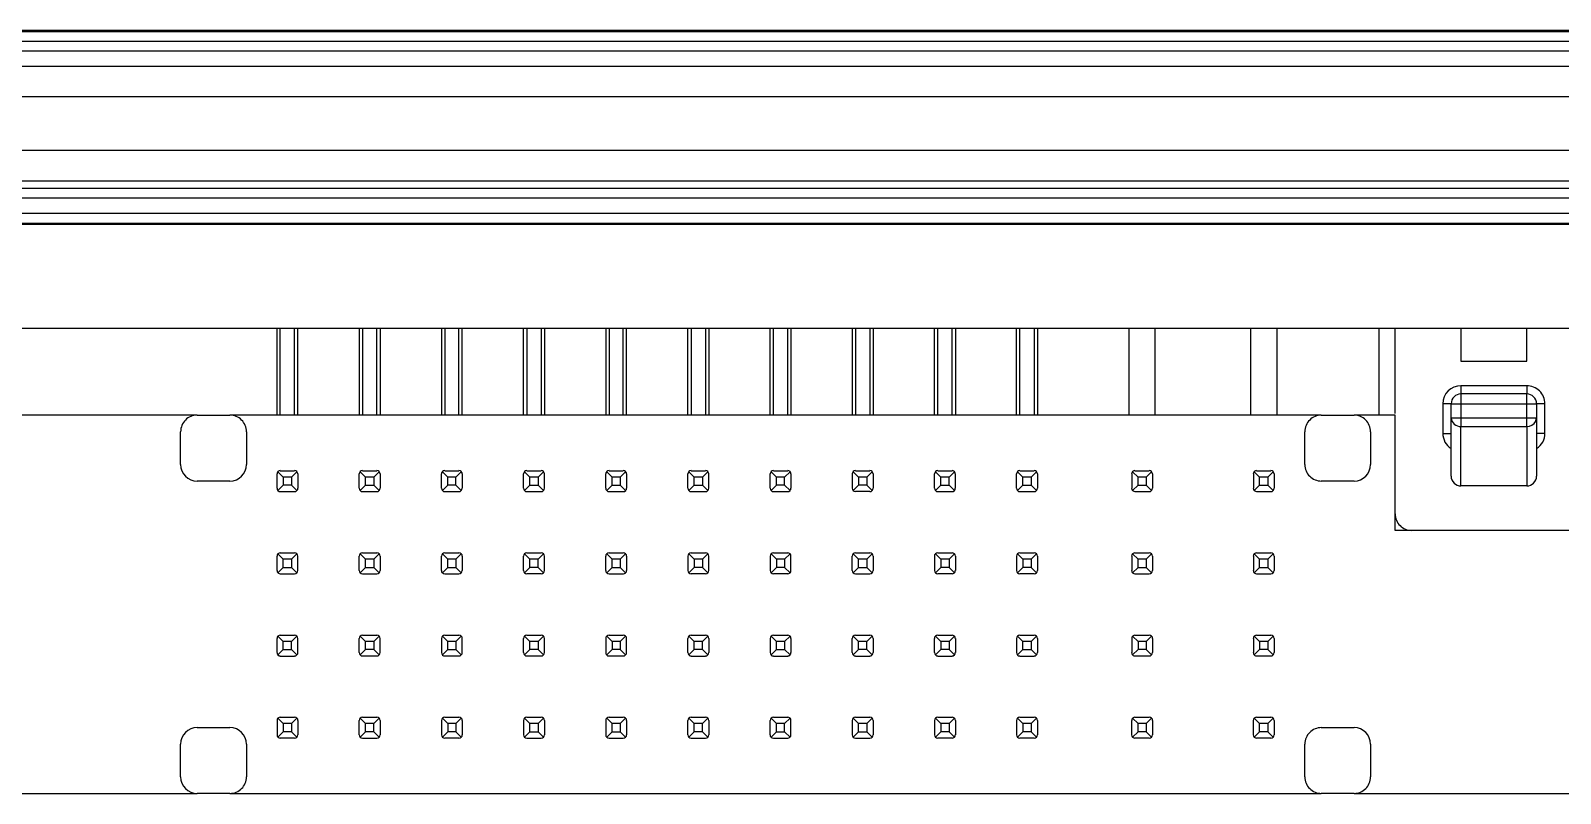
# Model space of a CAD drawing. Extents: x 2.24 to 7.89, y 4.31 to 7.98.
# Drawn here: x 4.005 to 5.837, y 6.047 to 6.96 of the extents above; entities that cross this region are included whole.
import ezdxf

# ---------------------------------------------------------------- set-up
doc = ezdxf.new("R2010")
doc.units = 0
doc.layers.get('0').update_dxf_attribs({"linetype": 'CONTINUOUS'})

msp = doc.modelspace()

# ---------------------------------------------------------------- linework, layer by layer
at = {"color": 7, "linetype": 'CONTINUOUS'}
for p, q in [((2.237, 6.9594), (7.8919, 6.9594)), ((2.237, 6.9476), (7.8919, 6.9476)), ((7.5881, 6.9604), (2.5408, 6.9604)), ((2.237, 6.9363), (7.8919, 6.9363)), ((2.237, 6.9178), (7.8919, 6.9178)), ((7.8919, 6.8809), (2.237, 6.8809)), ((2.237, 6.8171), (7.8919, 6.8171)), ((7.8919, 6.7801), (2.237, 6.7801)), ((7.684, 6.7711), (2.4449, 6.7711)), ((2.4449, 6.76), (7.684, 6.76)), ((7.684, 6.7415), (2.4449, 6.7415)), ((2.4449, 6.7297), (7.684, 6.7297)), ((7.2692, 6.7281), (2.8597, 6.7281)), ((2.8753, 6.6041), (7.2536, 6.6041)), ((4.3, 6.4997), (4.3, 6.6041)), ((4.3039, 6.4997), (4.3039, 6.6041)), ((4.321, 6.4997), (4.321, 6.6041)), ((4.325, 6.4997), (4.325, 6.6041)), ((4.3984, 6.6041), (4.3984, 6.4997)), ((4.4023, 6.6041), (4.4023, 6.4997)), ((4.4195, 6.4997), (4.4195, 6.6041)), ((4.4234, 6.6041), (4.4234, 6.4997)), ((4.4968, 6.6041), (4.4968, 6.4997)), ((4.5008, 6.6041), (4.5008, 6.4997)), ((4.5179, 6.4997), (4.5179, 6.6041)), ((4.5218, 6.4997), (4.5218, 6.6041)), ((4.5952, 6.4997), (4.5952, 6.6041)), ((4.5992, 6.6041), (4.5992, 6.4997)), ((4.6163, 6.6041), (4.6163, 6.4997)), ((4.6202, 6.6041), (4.6202, 6.4997)), ((4.6937, 6.6041), (4.6937, 6.4997)), ((4.6976, 6.6041), (4.6976, 6.4997)), ((4.7147, 6.4997), (4.7147, 6.6041)), ((4.7187, 6.4997), (4.7187, 6.6041)), ((4.7921, 6.4997), (4.7921, 6.6041)), ((4.796, 6.6041), (4.796, 6.4997)), ((4.8132, 6.6041), (4.8132, 6.4997)), ((4.8171, 6.6041), (4.8171, 6.4997)), ((4.8905, 6.4997), (4.8905, 6.6041)), ((4.8945, 6.4997), (4.8945, 6.6041)), ((4.9116, 6.4997), (4.9116, 6.6041)), ((4.9155, 6.6041), (4.9155, 6.4997)), ((4.9889, 6.6041), (4.9889, 6.4997)), ((4.9929, 6.6041), (4.9929, 6.4997)), ((5.01, 6.6041), (5.01, 6.4997)), ((5.0139, 6.6041), (5.0139, 6.4997)), ((5.0874, 6.4997), (5.0874, 6.6041)), ((5.0913, 6.4997), (5.0913, 6.6041)), ((5.1084, 6.4997), (5.1084, 6.6041)), ((5.1124, 6.6041), (5.1124, 6.4997)), ((5.1858, 6.4997), (5.1858, 6.6041)), ((5.1897, 6.4997), (5.1897, 6.6041)), ((5.2069, 6.6041), (5.2069, 6.4997)), ((5.2108, 6.6041), (5.2108, 6.4997)), ((5.3203, 6.6041), (5.3203, 6.4997)), ((5.3518, 6.4997), (5.3518, 6.6041)), ((5.466, 6.6041), (5.466, 6.4997)), ((5.4975, 6.6041), (5.4975, 6.4997)), ((5.6195, 6.6041), (5.6195, 6.4997)), ((5.6392, 6.5018), (5.6392, 6.6041)), ((5.718, 6.6041), (5.718, 6.5647)), ((5.7967, 6.5647), (5.7967, 6.6041)), ((5.718, 6.5647), (5.7967, 6.5647)), ((5.718, 6.5352), (5.718, 6.5253)), ((5.7967, 6.5352), (5.718, 6.5352)), ((5.718, 6.5253), (5.718, 6.5135)), ((5.7967, 6.5253), (5.718, 6.5253)), ((5.7967, 6.5352), (5.7967, 6.5253)), ((5.7967, 6.5135), (5.7967, 6.5253)), ((5.7062, 6.5135), (5.6963, 6.5135)), ((5.6963, 6.5135), (5.6963, 6.4781)), ((5.7062, 6.5135), (5.718, 6.5135)), ((5.7062, 6.4966), (5.7062, 6.5135)), ((5.718, 6.5135), (5.7967, 6.5135)), ((5.718, 6.5135), (5.718, 6.4966)), ((5.7967, 6.4966), (5.7967, 6.5135)), ((5.7967, 6.5135), (5.8085, 6.5135)), ((5.8085, 6.5135), (5.8085, 6.4966)), ((5.8184, 6.5135), (5.8085, 6.5135)), ((5.8184, 6.4781), (5.8184, 6.5135)), ((4.2042, 6.4997), (3.7593, 6.4997)), ((4.2042, 6.4997), (4.2436, 6.4997)), ((5.5507, 6.4997), (4.2436, 6.4997)), ((5.5507, 6.4997), (5.59, 6.4997)), ((5.6392, 6.4997), (5.59, 6.4997)), ((5.6392, 6.3619), (5.6392, 6.4997)), ((5.7062, 6.4966), (5.718, 6.4966)), ((5.7062, 6.4269), (5.7062, 6.4966)), ((5.718, 6.4966), (5.718, 6.4865)), ((5.718, 6.4966), (5.7967, 6.4966)), ((5.718, 6.4865), (5.7967, 6.4865)), ((5.718, 6.4151), (5.718, 6.4865)), ((5.7967, 6.4865), (5.7967, 6.4966)), ((5.7967, 6.4966), (5.8079, 6.4966)), ((5.7967, 6.4865), (5.7967, 6.4151)), ((5.8079, 6.4966), (5.8085, 6.4966)), ((5.8085, 6.4966), (5.8085, 6.4269)), ((4.1845, 6.4407), (4.1845, 6.4801)), ((4.2633, 6.4801), (4.2633, 6.4407)), ((5.531, 6.4407), (5.531, 6.4801)), ((5.6097, 6.4801), (5.6097, 6.4407)), ((5.6963, 6.4781), (5.7062, 6.4781)), ((5.8184, 6.4781), (5.8085, 6.4781)), ((4.3075, 6.4258), (4.3011, 6.4322)), ((4.3039, 6.4334), (4.321, 6.4334)), ((4.3238, 6.4322), (4.3174, 6.4258)), ((4.406, 6.4258), (4.3995, 6.4322)), ((4.4023, 6.4334), (4.4195, 6.4334)), ((4.4222, 6.4322), (4.4158, 6.4258)), ((4.5044, 6.4258), (4.498, 6.4322)), ((4.5008, 6.4334), (4.5179, 6.4334)), ((4.5207, 6.4322), (4.5142, 6.4258)), ((4.6028, 6.4258), (4.5964, 6.4322)), ((4.5992, 6.4334), (4.6163, 6.4334)), ((4.6191, 6.4322), (4.6127, 6.4258)), ((4.7012, 6.4258), (4.6948, 6.4322)), ((4.6976, 6.4334), (4.7147, 6.4334)), ((4.7175, 6.4322), (4.7111, 6.4258)), ((4.7997, 6.4258), (4.7932, 6.4322)), ((4.796, 6.4334), (4.8132, 6.4334)), ((4.8159, 6.4322), (4.8095, 6.4258)), ((4.8981, 6.4258), (4.8917, 6.4322)), ((4.8945, 6.4334), (4.9116, 6.4334)), ((4.9144, 6.4322), (4.9079, 6.4258)), ((4.9965, 6.4258), (4.9901, 6.4322)), ((4.9929, 6.4334), (5.01, 6.4334)), ((5.0128, 6.4322), (5.0064, 6.4258)), ((5.0949, 6.4258), (5.0885, 6.4322)), ((5.0913, 6.4334), (5.1084, 6.4334)), ((5.1112, 6.4322), (5.1048, 6.4258)), ((5.1934, 6.4258), (5.1869, 6.4322)), ((5.1897, 6.4334), (5.2069, 6.4334)), ((5.2096, 6.4322), (5.2032, 6.4258)), ((5.3312, 6.4258), (5.3247, 6.4322)), ((5.3275, 6.4334), (5.3446, 6.4334)), ((5.3474, 6.4322), (5.341, 6.4258)), ((5.4768, 6.4258), (5.4704, 6.4322)), ((5.4732, 6.4334), (5.4903, 6.4334)), ((5.4931, 6.4322), (5.4867, 6.4258)), ((4.2436, 6.421), (4.2042, 6.421)), ((4.3, 6.4123), (4.3, 6.4295)), ((4.3075, 6.416), (4.3011, 6.4096)), ((4.3075, 6.4258), (4.3075, 6.416)), ((4.3174, 6.4258), (4.3075, 6.4258)), ((4.3174, 6.416), (4.3075, 6.416)), ((4.3174, 6.4258), (4.3174, 6.416)), ((4.3174, 6.416), (4.3238, 6.4096)), ((4.325, 6.4295), (4.325, 6.4123)), ((4.3984, 6.4123), (4.3984, 6.4295)), ((4.3995, 6.4096), (4.406, 6.416)), ((4.406, 6.416), (4.406, 6.4258)), ((4.4158, 6.4258), (4.406, 6.4258)), ((4.406, 6.416), (4.4158, 6.416)), ((4.4158, 6.4258), (4.4158, 6.416)), ((4.4158, 6.416), (4.4222, 6.4096)), ((4.4234, 6.4295), (4.4234, 6.4123)), ((4.4968, 6.4123), (4.4968, 6.4295)), ((4.498, 6.4096), (4.5044, 6.416)), ((4.5044, 6.416), (4.5044, 6.4258)), ((4.5142, 6.4258), (4.5044, 6.4258)), ((4.5142, 6.416), (4.5044, 6.416)), ((4.5142, 6.416), (4.5142, 6.4258)), ((4.5207, 6.4096), (4.5142, 6.416)), ((4.5218, 6.4295), (4.5218, 6.4123)), ((4.5952, 6.4123), (4.5952, 6.4295)), ((4.5964, 6.4096), (4.6028, 6.416)), ((4.6028, 6.416), (4.6028, 6.4258)), ((4.6127, 6.4258), (4.6028, 6.4258)), ((4.6028, 6.416), (4.6127, 6.416)), ((4.6127, 6.4258), (4.6127, 6.416)), ((4.6127, 6.416), (4.6191, 6.4096)), ((4.6202, 6.4123), (4.6202, 6.4295)), ((4.6937, 6.4123), (4.6937, 6.4295)), ((4.6948, 6.4096), (4.7012, 6.416)), ((4.7012, 6.416), (4.7012, 6.4258)), ((4.7111, 6.4258), (4.7012, 6.4258)), ((4.7012, 6.416), (4.7111, 6.416)), ((4.7111, 6.4258), (4.7111, 6.416)), ((4.7111, 6.416), (4.7175, 6.4096)), ((4.7187, 6.4295), (4.7187, 6.4123)), ((4.7921, 6.4123), (4.7921, 6.4295)), ((4.7932, 6.4096), (4.7997, 6.416)), ((4.7997, 6.416), (4.7997, 6.4258)), ((4.8095, 6.4258), (4.7997, 6.4258)), ((4.7997, 6.416), (4.8095, 6.416)), ((4.8095, 6.4258), (4.8095, 6.416)), ((4.8095, 6.416), (4.8159, 6.4096)), ((4.8171, 6.4123), (4.8171, 6.4295)), ((4.8905, 6.4123), (4.8905, 6.4295)), ((4.8917, 6.4096), (4.8981, 6.416)), ((4.8981, 6.416), (4.8981, 6.4258)), ((4.9079, 6.4258), (4.8981, 6.4258)), ((4.9079, 6.416), (4.8981, 6.416)), ((4.9079, 6.416), (4.9079, 6.4258)), ((4.9144, 6.4096), (4.9079, 6.416)), ((4.9155, 6.4295), (4.9155, 6.4123)), ((4.9889, 6.4295), (4.9889, 6.4123)), ((4.9965, 6.416), (4.9901, 6.4096)), ((4.9965, 6.4258), (4.9965, 6.416)), ((5.0064, 6.4258), (4.9965, 6.4258)), ((5.0064, 6.416), (4.9965, 6.416)), ((5.0064, 6.4258), (5.0064, 6.416)), ((5.0064, 6.416), (5.0128, 6.4096)), ((5.0139, 6.4295), (5.0139, 6.4123)), ((5.0874, 6.4123), (5.0874, 6.4295)), ((5.0885, 6.4096), (5.0949, 6.416)), ((5.0949, 6.416), (5.0949, 6.4258)), ((5.1048, 6.4258), (5.0949, 6.4258)), ((5.0949, 6.416), (5.1048, 6.416)), ((5.1048, 6.416), (5.1048, 6.4258)), ((5.1112, 6.4096), (5.1048, 6.416)), ((5.1124, 6.4123), (5.1124, 6.4295)), ((5.1858, 6.4123), (5.1858, 6.4295)), ((5.1869, 6.4096), (5.1934, 6.416)), ((5.1934, 6.416), (5.1934, 6.4258)), ((5.2032, 6.4258), (5.1934, 6.4258)), ((5.1934, 6.416), (5.2032, 6.416)), ((5.2032, 6.4258), (5.2032, 6.416)), ((5.2032, 6.416), (5.2096, 6.4096)), ((5.2108, 6.4295), (5.2108, 6.4123)), ((5.3236, 6.4295), (5.3236, 6.4123)), ((5.3247, 6.4096), (5.3312, 6.416)), ((5.3312, 6.416), (5.3312, 6.4258)), ((5.341, 6.4258), (5.3312, 6.4258)), ((5.3312, 6.416), (5.341, 6.416)), ((5.341, 6.4258), (5.341, 6.416)), ((5.341, 6.416), (5.3474, 6.4096)), ((5.3486, 6.4295), (5.3486, 6.4123)), ((5.4693, 6.4295), (5.4693, 6.4123)), ((5.4704, 6.4096), (5.4768, 6.416)), ((5.4768, 6.416), (5.4768, 6.4258)), ((5.4867, 6.4258), (5.4768, 6.4258)), ((5.4768, 6.416), (5.4867, 6.416)), ((5.4867, 6.4258), (5.4867, 6.416)), ((5.4867, 6.416), (5.4931, 6.4096)), ((5.4943, 6.4295), (5.4943, 6.4123)), ((5.59, 6.421), (5.5507, 6.421)), ((5.7967, 6.4151), (5.718, 6.4151)), ((4.3039, 6.4084), (4.321, 6.4084)), ((4.4023, 6.4084), (4.4195, 6.4084)), ((4.5008, 6.4084), (4.5179, 6.4084)), ((4.5992, 6.4084), (4.6163, 6.4084)), ((4.6976, 6.4084), (4.7147, 6.4084)), ((4.796, 6.4084), (4.8132, 6.4084)), ((4.8945, 6.4084), (4.9116, 6.4084)), ((5.01, 6.4084), (4.9929, 6.4084)), ((5.0913, 6.4084), (5.1084, 6.4084)), ((5.1897, 6.4084), (5.2069, 6.4084)), ((5.3275, 6.4084), (5.3446, 6.4084)), ((5.4732, 6.4084), (5.4903, 6.4084)), ((5.8755, 6.3619), (5.6392, 6.3619)), ((4.3, 6.3139), (4.3, 6.331)), ((4.3075, 6.3274), (4.3011, 6.3338)), ((4.3039, 6.335), (4.321, 6.335)), ((4.3075, 6.3176), (4.3075, 6.3274)), ((4.3174, 6.3274), (4.3075, 6.3274)), ((4.3238, 6.3338), (4.3174, 6.3274)), ((4.3174, 6.3274), (4.3174, 6.3176)), ((4.325, 6.3139), (4.325, 6.331)), ((4.3984, 6.3139), (4.3984, 6.331)), ((4.406, 6.3274), (4.3995, 6.3338)), ((4.4023, 6.335), (4.4195, 6.335)), ((4.406, 6.3176), (4.406, 6.3274)), ((4.4158, 6.3274), (4.406, 6.3274)), ((4.4222, 6.3338), (4.4158, 6.3274)), ((4.4158, 6.3274), (4.4158, 6.3176)), ((4.4234, 6.331), (4.4234, 6.3139)), ((4.4968, 6.3139), (4.4968, 6.331)), ((4.5044, 6.3274), (4.498, 6.3338)), ((4.5008, 6.335), (4.5179, 6.335)), ((4.5044, 6.3176), (4.5044, 6.3274)), ((4.5142, 6.3274), (4.5044, 6.3274)), ((4.5207, 6.3338), (4.5142, 6.3274)), ((4.5142, 6.3274), (4.5142, 6.3176)), ((4.5218, 6.331), (4.5218, 6.3139)), ((4.5952, 6.3139), (4.5952, 6.331)), ((4.6028, 6.3274), (4.5964, 6.3338)), ((4.5992, 6.335), (4.6163, 6.335)), ((4.6028, 6.3176), (4.6028, 6.3274)), ((4.6127, 6.3274), (4.6028, 6.3274)), ((4.6191, 6.3338), (4.6127, 6.3274)), ((4.6127, 6.3176), (4.6127, 6.3274)), ((4.6202, 6.3139), (4.6202, 6.331)), ((4.6937, 6.3139), (4.6937, 6.331)), ((4.7012, 6.3274), (4.6948, 6.3338)), ((4.6976, 6.335), (4.7147, 6.335)), ((4.7012, 6.3176), (4.7012, 6.3274)), ((4.7111, 6.3274), (4.7012, 6.3274)), ((4.7175, 6.3338), (4.7111, 6.3274)), ((4.7111, 6.3274), (4.7111, 6.3176)), ((4.7187, 6.331), (4.7187, 6.3139)), ((4.7921, 6.331), (4.7921, 6.3139)), ((4.7997, 6.3274), (4.7932, 6.3338)), ((4.796, 6.335), (4.8132, 6.335)), ((4.7997, 6.3274), (4.7997, 6.3176)), ((4.8095, 6.3274), (4.7997, 6.3274)), ((4.8159, 6.3338), (4.8095, 6.3274)), ((4.8095, 6.3274), (4.8095, 6.3176)), ((4.8171, 6.3139), (4.8171, 6.331)), ((4.8905, 6.331), (4.8905, 6.3139)), ((4.8981, 6.3274), (4.8917, 6.3338)), ((4.8945, 6.335), (4.9116, 6.335)), ((4.8981, 6.3274), (4.8981, 6.3176)), ((4.9079, 6.3274), (4.8981, 6.3274)), ((4.9144, 6.3338), (4.9079, 6.3274)), ((4.9079, 6.3274), (4.9079, 6.3176)), ((4.9155, 6.3139), (4.9155, 6.331)), ((4.9889, 6.3139), (4.9889, 6.331)), ((4.9965, 6.3274), (4.9901, 6.3338)), ((4.9929, 6.335), (5.01, 6.335)), ((4.9965, 6.3176), (4.9965, 6.3274)), ((5.0064, 6.3274), (4.9965, 6.3274)), ((5.0128, 6.3338), (5.0064, 6.3274)), ((5.0064, 6.3274), (5.0064, 6.3176)), ((5.0139, 6.331), (5.0139, 6.3139)), ((5.0874, 6.331), (5.0874, 6.3139)), ((5.0949, 6.3274), (5.0885, 6.3338)), ((5.0913, 6.335), (5.1084, 6.335)), ((5.0949, 6.3274), (5.0949, 6.3176)), ((5.1048, 6.3274), (5.0949, 6.3274)), ((5.1112, 6.3338), (5.1048, 6.3274)), ((5.1048, 6.3274), (5.1048, 6.3176)), ((5.1124, 6.331), (5.1124, 6.3139)), ((5.1858, 6.331), (5.1858, 6.3139)), ((5.1934, 6.3274), (5.1869, 6.3338)), ((5.1897, 6.335), (5.2069, 6.335)), ((5.1934, 6.3274), (5.1934, 6.3176)), ((5.2032, 6.3274), (5.1934, 6.3274)), ((5.2096, 6.3338), (5.2032, 6.3274)), ((5.2032, 6.3274), (5.2032, 6.3176)), ((5.2108, 6.331), (5.2108, 6.3139)), ((5.3236, 6.331), (5.3236, 6.3139)), ((5.3312, 6.3274), (5.3247, 6.3338)), ((5.3275, 6.335), (5.3446, 6.335)), ((5.3312, 6.3176), (5.3312, 6.3274)), ((5.341, 6.3274), (5.3312, 6.3274)), ((5.3474, 6.3338), (5.341, 6.3274)), ((5.341, 6.3274), (5.341, 6.3176)), ((5.3486, 6.331), (5.3486, 6.3139)), ((5.4693, 6.331), (5.4693, 6.3139)), ((5.4768, 6.3274), (5.4704, 6.3338)), ((5.4732, 6.335), (5.4903, 6.335)), ((5.4768, 6.3176), (5.4768, 6.3274)), ((5.4867, 6.3274), (5.4768, 6.3274)), ((5.4931, 6.3338), (5.4867, 6.3274)), ((5.4867, 6.3274), (5.4867, 6.3176)), ((5.4943, 6.331), (5.4943, 6.3139)), ((4.3011, 6.3111), (4.3075, 6.3176)), ((4.3039, 6.31), (4.321, 6.31)), ((4.3075, 6.3176), (4.3174, 6.3176)), ((4.3174, 6.3176), (4.3238, 6.3111)), ((4.3995, 6.3111), (4.406, 6.3176)), ((4.4023, 6.31), (4.4195, 6.31)), ((4.406, 6.3176), (4.4158, 6.3176)), ((4.4158, 6.3176), (4.4222, 6.3111)), ((4.498, 6.3111), (4.5044, 6.3176)), ((4.5008, 6.31), (4.5179, 6.31)), ((4.5044, 6.3176), (4.5142, 6.3176)), ((4.5142, 6.3176), (4.5207, 6.3111)), ((4.6028, 6.3176), (4.5964, 6.3111)), ((4.6163, 6.31), (4.5992, 6.31)), ((4.6127, 6.3176), (4.6028, 6.3176)), ((4.6191, 6.3111), (4.6127, 6.3176)), ((4.6948, 6.3111), (4.7012, 6.3176)), ((4.6976, 6.31), (4.7147, 6.31)), ((4.7012, 6.3176), (4.7111, 6.3176)), ((4.7111, 6.3176), (4.7175, 6.3111)), ((4.7997, 6.3176), (4.7932, 6.3111)), ((4.8132, 6.31), (4.796, 6.31)), ((4.8095, 6.3176), (4.7997, 6.3176)), ((4.8159, 6.3111), (4.8095, 6.3176)), ((4.8981, 6.3176), (4.8917, 6.3111)), ((4.9116, 6.31), (4.8945, 6.31)), ((4.9079, 6.3176), (4.8981, 6.3176)), ((4.9144, 6.3111), (4.9079, 6.3176)), ((4.9901, 6.3111), (4.9965, 6.3176)), ((4.9929, 6.31), (5.01, 6.31)), ((4.9965, 6.3176), (5.0064, 6.3176)), ((5.0064, 6.3176), (5.0128, 6.3111)), ((5.0949, 6.3176), (5.0885, 6.3111)), ((5.1084, 6.31), (5.0913, 6.31)), ((5.1048, 6.3176), (5.0949, 6.3176)), ((5.1048, 6.3176), (5.1112, 6.3111)), ((5.1934, 6.3176), (5.1869, 6.3111)), ((5.2069, 6.31), (5.1897, 6.31)), ((5.2032, 6.3176), (5.1934, 6.3176)), ((5.2032, 6.3176), (5.2096, 6.3111)), ((5.3247, 6.3111), (5.3312, 6.3176)), ((5.3275, 6.31), (5.3446, 6.31)), ((5.3312, 6.3176), (5.341, 6.3176)), ((5.341, 6.3176), (5.3474, 6.3111)), ((5.4704, 6.3111), (5.4768, 6.3176)), ((5.4732, 6.31), (5.4903, 6.31)), ((5.4768, 6.3176), (5.4867, 6.3176)), ((5.4867, 6.3176), (5.4931, 6.3111)), ((4.3, 6.2155), (4.3, 6.2326)), ((4.3075, 6.229), (4.3011, 6.2354)), ((4.3039, 6.2365), (4.321, 6.2365)), ((4.3238, 6.2354), (4.3174, 6.229)), ((4.325, 6.2155), (4.325, 6.2326)), ((4.3984, 6.2155), (4.3984, 6.2326)), ((4.406, 6.229), (4.3995, 6.2354)), ((4.4023, 6.2365), (4.4195, 6.2365)), ((4.4222, 6.2354), (4.4158, 6.229)), ((4.4234, 6.2155), (4.4234, 6.2326)), ((4.4968, 6.2326), (4.4968, 6.2155)), ((4.5044, 6.229), (4.498, 6.2354)), ((4.5008, 6.2365), (4.5179, 6.2365)), ((4.5207, 6.2354), (4.5142, 6.229)), ((4.5218, 6.2155), (4.5218, 6.2326)), ((4.5952, 6.2155), (4.5952, 6.2326)), ((4.6028, 6.229), (4.5964, 6.2354)), ((4.5992, 6.2365), (4.6163, 6.2365)), ((4.6191, 6.2354), (4.6127, 6.229)), ((4.6202, 6.2155), (4.6202, 6.2326)), ((4.6937, 6.2326), (4.6937, 6.2155)), ((4.7012, 6.229), (4.6948, 6.2354)), ((4.6976, 6.2365), (4.7147, 6.2365)), ((4.7175, 6.2354), (4.7111, 6.229)), ((4.7187, 6.2155), (4.7187, 6.2326)), ((4.7921, 6.2155), (4.7921, 6.2326)), ((4.7997, 6.229), (4.7932, 6.2354)), ((4.796, 6.2365), (4.8132, 6.2365)), ((4.8159, 6.2354), (4.8095, 6.229)), ((4.8171, 6.2326), (4.8171, 6.2155)), ((4.8905, 6.2326), (4.8905, 6.2155)), ((4.8981, 6.229), (4.8917, 6.2354)), ((4.8945, 6.2365), (4.9116, 6.2365)), ((4.9144, 6.2354), (4.9079, 6.229)), ((4.9155, 6.2326), (4.9155, 6.2155)), ((4.9889, 6.2155), (4.9889, 6.2326)), ((4.9965, 6.229), (4.9901, 6.2354)), ((4.9929, 6.2365), (5.01, 6.2365)), ((5.0128, 6.2354), (5.0064, 6.229)), ((5.0139, 6.2326), (5.0139, 6.2155)), ((5.0874, 6.2155), (5.0874, 6.2326)), ((5.0949, 6.229), (5.0885, 6.2354)), ((5.0913, 6.2365), (5.1084, 6.2365)), ((5.1112, 6.2354), (5.1048, 6.229)), ((5.1124, 6.2326), (5.1124, 6.2155)), ((5.1858, 6.2326), (5.1858, 6.2155)), ((5.1934, 6.229), (5.1869, 6.2354)), ((5.1897, 6.2365), (5.2069, 6.2365)), ((5.2096, 6.2354), (5.2032, 6.229)), ((5.2108, 6.2326), (5.2108, 6.2155)), ((5.3236, 6.2326), (5.3236, 6.2155)), ((5.3312, 6.229), (5.3247, 6.2354)), ((5.3275, 6.2365), (5.3446, 6.2365)), ((5.3474, 6.2354), (5.341, 6.229)), ((5.3486, 6.2326), (5.3486, 6.2155)), ((5.4693, 6.2326), (5.4693, 6.2155)), ((5.4768, 6.229), (5.4704, 6.2354)), ((5.4732, 6.2365), (5.4903, 6.2365)), ((5.4931, 6.2354), (5.4867, 6.229)), ((5.4943, 6.2326), (5.4943, 6.2155)), ((4.3011, 6.2127), (4.3075, 6.2191)), ((4.3039, 6.2115), (4.321, 6.2115)), ((4.3075, 6.2191), (4.3075, 6.229)), ((4.3174, 6.229), (4.3075, 6.229)), ((4.3075, 6.2191), (4.3174, 6.2191)), ((4.3174, 6.2191), (4.3174, 6.229)), ((4.3238, 6.2127), (4.3174, 6.2191)), ((4.406, 6.2191), (4.3995, 6.2127)), ((4.4195, 6.2115), (4.4023, 6.2115)), ((4.406, 6.2191), (4.406, 6.229)), ((4.4158, 6.229), (4.406, 6.229)), ((4.4158, 6.2191), (4.406, 6.2191)), ((4.4158, 6.229), (4.4158, 6.2191)), ((4.4222, 6.2127), (4.4158, 6.2191)), ((4.498, 6.2127), (4.5044, 6.2191)), ((4.5179, 6.2115), (4.5008, 6.2115)), ((4.5044, 6.2191), (4.5044, 6.229)), ((4.5142, 6.229), (4.5044, 6.229)), ((4.5044, 6.2191), (4.5142, 6.2191)), ((4.5142, 6.229), (4.5142, 6.2191)), ((4.5142, 6.2191), (4.5207, 6.2127)), ((4.6028, 6.2191), (4.5964, 6.2127)), ((4.6163, 6.2115), (4.5992, 6.2115)), ((4.6028, 6.2191), (4.6028, 6.229)), ((4.6127, 6.229), (4.6028, 6.229)), ((4.6127, 6.2191), (4.6028, 6.2191)), ((4.6127, 6.229), (4.6127, 6.2191)), ((4.6191, 6.2127), (4.6127, 6.2191)), ((4.7012, 6.2191), (4.6948, 6.2127)), ((4.7147, 6.2115), (4.6976, 6.2115)), ((4.7012, 6.229), (4.7012, 6.2191)), ((4.7111, 6.229), (4.7012, 6.229)), ((4.7111, 6.2191), (4.7012, 6.2191)), ((4.7111, 6.229), (4.7111, 6.2191)), ((4.7175, 6.2127), (4.7111, 6.2191)), ((4.7932, 6.2127), (4.7997, 6.2191)), ((4.796, 6.2115), (4.8132, 6.2115)), ((4.7997, 6.2191), (4.7997, 6.229)), ((4.8095, 6.229), (4.7997, 6.229)), ((4.8095, 6.2191), (4.7997, 6.2191)), ((4.8095, 6.2191), (4.8095, 6.229)), ((4.8159, 6.2127), (4.8095, 6.2191)), ((4.8917, 6.2127), (4.8981, 6.2191)), ((4.8945, 6.2115), (4.9116, 6.2115)), ((4.8981, 6.2191), (4.8981, 6.229)), ((4.9079, 6.229), (4.8981, 6.229)), ((4.8981, 6.2191), (4.9079, 6.2191)), ((4.9079, 6.229), (4.9079, 6.2191)), ((4.9079, 6.2191), (4.9144, 6.2127)), ((4.9901, 6.2127), (4.9965, 6.2191)), ((4.9929, 6.2115), (5.01, 6.2115)), ((4.9965, 6.2191), (4.9965, 6.229)), ((5.0064, 6.229), (4.9965, 6.229)), ((5.0064, 6.2191), (4.9965, 6.2191)), ((5.0064, 6.2191), (5.0064, 6.229)), ((5.0128, 6.2127), (5.0064, 6.2191)), ((5.0949, 6.2191), (5.0885, 6.2127)), ((5.0913, 6.2115), (5.1084, 6.2115)), ((5.0949, 6.229), (5.0949, 6.2191)), ((5.1048, 6.229), (5.0949, 6.229)), ((5.1048, 6.2191), (5.0949, 6.2191)), ((5.1048, 6.229), (5.1048, 6.2191)), ((5.1048, 6.2191), (5.1112, 6.2127)), ((5.1869, 6.2127), (5.1934, 6.2191)), ((5.1897, 6.2115), (5.2069, 6.2115)), ((5.1934, 6.2191), (5.1934, 6.229)), ((5.2032, 6.229), (5.1934, 6.229)), ((5.1934, 6.2191), (5.2032, 6.2191)), ((5.2032, 6.229), (5.2032, 6.2191)), ((5.2032, 6.2191), (5.2096, 6.2127)), ((5.3312, 6.2191), (5.3247, 6.2127)), ((5.3446, 6.2115), (5.3275, 6.2115)), ((5.3312, 6.229), (5.3312, 6.2191)), ((5.341, 6.229), (5.3312, 6.229)), ((5.341, 6.2191), (5.3312, 6.2191)), ((5.341, 6.229), (5.341, 6.2191)), ((5.341, 6.2191), (5.3474, 6.2127)), ((5.4768, 6.2191), (5.4704, 6.2127)), ((5.4903, 6.2115), (5.4732, 6.2115)), ((5.4768, 6.229), (5.4768, 6.2191)), ((5.4867, 6.229), (5.4768, 6.229)), ((5.4867, 6.2191), (5.4768, 6.2191)), ((5.4867, 6.229), (5.4867, 6.2191)), ((5.4867, 6.2191), (5.4931, 6.2127)), ((4.3039, 6.1381), (4.321, 6.1381)), ((4.4023, 6.1381), (4.4195, 6.1381)), ((4.5008, 6.1381), (4.5179, 6.1381)), ((4.5992, 6.1381), (4.6163, 6.1381)), ((4.6976, 6.1381), (4.7147, 6.1381)), ((4.796, 6.1381), (4.8132, 6.1381)), ((4.8945, 6.1381), (4.9116, 6.1381)), ((4.9929, 6.1381), (5.01, 6.1381)), ((5.0913, 6.1381), (5.1084, 6.1381)), ((5.1897, 6.1381), (5.2069, 6.1381)), ((5.3275, 6.1381), (5.3446, 6.1381)), ((5.4732, 6.1381), (5.4903, 6.1381)), ((4.2042, 6.1257), (4.2436, 6.1257)), ((4.3, 6.1342), (4.3, 6.1171)), ((4.3075, 6.1305), (4.3011, 6.137)), ((4.3075, 6.1207), (4.3011, 6.1143)), ((4.3075, 6.1305), (4.3075, 6.1207)), ((4.3174, 6.1305), (4.3075, 6.1305)), ((4.3174, 6.1207), (4.3075, 6.1207)), ((4.3238, 6.137), (4.3174, 6.1305)), ((4.3174, 6.1305), (4.3174, 6.1207)), ((4.3174, 6.1207), (4.3238, 6.1143)), ((4.325, 6.1342), (4.325, 6.1171)), ((4.3984, 6.1171), (4.3984, 6.1342)), ((4.406, 6.1305), (4.3995, 6.137)), ((4.3995, 6.1143), (4.406, 6.1207)), ((4.406, 6.1207), (4.406, 6.1305)), ((4.4158, 6.1305), (4.406, 6.1305)), ((4.4158, 6.1207), (4.406, 6.1207)), ((4.4222, 6.137), (4.4158, 6.1305)), ((4.4158, 6.1207), (4.4158, 6.1305)), ((4.4222, 6.1143), (4.4158, 6.1207)), ((4.4234, 6.1342), (4.4234, 6.1171)), ((4.4968, 6.1342), (4.4968, 6.1171)), ((4.5044, 6.1305), (4.498, 6.137)), ((4.5044, 6.1207), (4.498, 6.1143)), ((4.5044, 6.1305), (4.5044, 6.1207)), ((4.5142, 6.1305), (4.5044, 6.1305)), ((4.5142, 6.1207), (4.5044, 6.1207)), ((4.5207, 6.137), (4.5142, 6.1305)), ((4.5142, 6.1305), (4.5142, 6.1207)), ((4.5207, 6.1143), (4.5142, 6.1207)), ((4.5218, 6.1342), (4.5218, 6.1171)), ((4.5952, 6.1342), (4.5952, 6.1171)), ((4.6028, 6.1305), (4.5964, 6.137)), ((4.5964, 6.1143), (4.6028, 6.1207)), ((4.6028, 6.1207), (4.6028, 6.1305)), ((4.6127, 6.1305), (4.6028, 6.1305)), ((4.6028, 6.1207), (4.6127, 6.1207)), ((4.6191, 6.137), (4.6127, 6.1305)), ((4.6127, 6.1305), (4.6127, 6.1207)), ((4.6127, 6.1207), (4.6191, 6.1143)), ((4.6202, 6.1342), (4.6202, 6.1171)), ((4.6937, 6.1342), (4.6937, 6.1171)), ((4.7012, 6.1305), (4.6948, 6.137)), ((4.6948, 6.1143), (4.7012, 6.1207)), ((4.7012, 6.1207), (4.7012, 6.1305)), ((4.7111, 6.1305), (4.7012, 6.1305)), ((4.7012, 6.1207), (4.7111, 6.1207)), ((4.7175, 6.137), (4.7111, 6.1305)), ((4.7111, 6.1305), (4.7111, 6.1207)), ((4.7111, 6.1207), (4.7175, 6.1143)), ((4.7187, 6.1342), (4.7187, 6.1171)), ((4.7921, 6.1171), (4.7921, 6.1342)), ((4.7997, 6.1305), (4.7932, 6.137)), ((4.7932, 6.1143), (4.7997, 6.1207)), ((4.7997, 6.1207), (4.7997, 6.1305)), ((4.8095, 6.1305), (4.7997, 6.1305)), ((4.8095, 6.1207), (4.7997, 6.1207)), ((4.8159, 6.137), (4.8095, 6.1305)), ((4.8095, 6.1207), (4.8095, 6.1305)), ((4.8159, 6.1143), (4.8095, 6.1207)), ((4.8171, 6.1342), (4.8171, 6.1171)), ((4.8905, 6.1171), (4.8905, 6.1342)), ((4.8981, 6.1305), (4.8917, 6.137)), ((4.8917, 6.1143), (4.8981, 6.1207)), ((4.8981, 6.1207), (4.8981, 6.1305)), ((4.9079, 6.1305), (4.8981, 6.1305)), ((4.8981, 6.1207), (4.9079, 6.1207)), ((4.9144, 6.137), (4.9079, 6.1305)), ((4.9079, 6.1207), (4.9079, 6.1305)), ((4.9144, 6.1143), (4.9079, 6.1207)), ((4.9155, 6.1171), (4.9155, 6.1342)), ((4.9889, 6.1342), (4.9889, 6.1171)), ((4.9965, 6.1305), (4.9901, 6.137)), ((4.9901, 6.1143), (4.9965, 6.1207)), ((4.9965, 6.1207), (4.9965, 6.1305)), ((5.0064, 6.1305), (4.9965, 6.1305)), ((4.9965, 6.1207), (5.0064, 6.1207)), ((5.0128, 6.137), (5.0064, 6.1305)), ((5.0064, 6.1305), (5.0064, 6.1207)), ((5.0064, 6.1207), (5.0128, 6.1143)), ((5.0139, 6.1342), (5.0139, 6.1171)), ((5.0874, 6.1342), (5.0874, 6.1171)), ((5.0949, 6.1305), (5.0885, 6.137)), ((5.0949, 6.1207), (5.0885, 6.1143)), ((5.0949, 6.1305), (5.0949, 6.1207)), ((5.1048, 6.1305), (5.0949, 6.1305)), ((5.1048, 6.1207), (5.0949, 6.1207)), ((5.1112, 6.137), (5.1048, 6.1305)), ((5.1048, 6.1305), (5.1048, 6.1207)), ((5.1112, 6.1143), (5.1048, 6.1207)), ((5.1124, 6.1342), (5.1124, 6.1171)), ((5.1858, 6.1342), (5.1858, 6.1171)), ((5.1934, 6.1305), (5.1869, 6.137)), ((5.1934, 6.1207), (5.1869, 6.1143)), ((5.1934, 6.1305), (5.1934, 6.1207)), ((5.2032, 6.1305), (5.1934, 6.1305)), ((5.2032, 6.1207), (5.1934, 6.1207)), ((5.2096, 6.137), (5.2032, 6.1305)), ((5.2032, 6.1305), (5.2032, 6.1207)), ((5.2032, 6.1207), (5.2096, 6.1143)), ((5.2108, 6.1342), (5.2108, 6.1171)), ((5.3236, 6.1171), (5.3236, 6.1342)), ((5.3312, 6.1305), (5.3247, 6.137)), ((5.3312, 6.1207), (5.3247, 6.1143)), ((5.3312, 6.1207), (5.3312, 6.1305)), ((5.341, 6.1305), (5.3312, 6.1305)), ((5.341, 6.1207), (5.3312, 6.1207)), ((5.3474, 6.137), (5.341, 6.1305)), ((5.341, 6.1305), (5.341, 6.1207)), ((5.3474, 6.1143), (5.341, 6.1207)), ((5.3486, 6.1342), (5.3486, 6.1171)), ((5.4693, 6.1171), (5.4693, 6.1342)), ((5.4768, 6.1305), (5.4704, 6.137)), ((5.4768, 6.1207), (5.4704, 6.1143)), ((5.4768, 6.1207), (5.4768, 6.1305)), ((5.4867, 6.1305), (5.4768, 6.1305)), ((5.4867, 6.1207), (5.4768, 6.1207)), ((5.4931, 6.137), (5.4867, 6.1305)), ((5.4867, 6.1305), (5.4867, 6.1207)), ((5.4931, 6.1143), (5.4867, 6.1207)), ((5.4943, 6.1342), (5.4943, 6.1171)), ((5.5507, 6.1257), (5.59, 6.1257)), ((4.1845, 6.0667), (4.1845, 6.106)), ((4.2633, 6.106), (4.2633, 6.0667)), ((4.321, 6.1131), (4.3039, 6.1131)), ((4.4023, 6.1131), (4.4195, 6.1131)), ((4.5179, 6.1131), (4.5008, 6.1131)), ((4.5992, 6.1131), (4.6163, 6.1131)), ((4.6976, 6.1131), (4.7147, 6.1131)), ((4.796, 6.1131), (4.8132, 6.1131)), ((4.8945, 6.1131), (4.9116, 6.1131)), ((4.9929, 6.1131), (5.01, 6.1131)), ((5.1084, 6.1131), (5.0913, 6.1131)), ((5.2069, 6.1131), (5.1897, 6.1131)), ((5.3446, 6.1131), (5.3275, 6.1131)), ((5.4903, 6.1131), (5.4732, 6.1131)), ((5.531, 6.0667), (5.531, 6.106)), ((5.6097, 6.106), (5.6097, 6.0667)), ((3.7593, 6.047), (4.2042, 6.047)), ((4.2436, 6.047), (4.2042, 6.047)), ((4.2436, 6.047), (5.5507, 6.047)), ((5.59, 6.047), (5.5507, 6.047)), ((5.59, 6.047), (6.3695, 6.047))]:
    msp.add_line(p, q, dxfattribs=at)
for points in [[(5.8076, 6.4928), (5.8081, 6.4959), (5.808, 6.4966)], [(5.8085, 6.4966), (5.8083, 6.4946), (5.8076, 6.4927), (5.8076, 6.4928)]]:
    msp.add_lwpolyline(points, dxfattribs=at)
for centre, radius, start, end in [((5.718, 6.5135), 0.0217, 90, 180), ((5.718, 6.5135), 0.0118, 90, 180), ((5.7967, 6.5135), 0.0217, 359.9999, 90.0001), ((5.7967, 6.5135), 0.0118, 0, 90), ((4.2042, 6.4801), 0.0197, 89.9999, 179.9999), ((4.2436, 6.4801), 0.0197, 359.9999, 90.0003), ((5.5507, 6.4801), 0.0197, 89.9997, 180.0002), ((5.59, 6.4801), 0.0197, 359.9999, 90.0002), ((5.7172, 6.4975), 0.0111, 184.6346, 273.984), ((5.7971, 6.4984), 0.0119, 268.0721, 331.8181), ((5.7168, 6.4775), 0.0205, 178.2524, 238.7086), ((5.7979, 6.4775), 0.0205, 301.2945, 1.7506), ((4.2042, 6.4407), 0.0197, 180.0002, 269.9998), ((4.2436, 6.4407), 0.0197, 270, 0), ((4.3036, 6.4296), 0.00367, 133.2903, 181.7081), ((4.3039, 6.4295), 0.00394, 90.0001, 135.0015), ((4.321, 6.4295), 0.00394, 44.9994, 90.0001), ((4.321, 6.4295), 0.00394, 359.9992, 44.9999), ((4.4023, 6.4295), 0.00394, 135.0009, 179.9975), ((4.4023, 6.4295), 0.00394, 90.0001, 135.0015), ((4.4195, 6.4295), 0.00394, 44.9994, 90.0001), ((4.4195, 6.4295), 0.00394, 359.9992, 44.9999), ((4.5005, 6.4296), 0.00367, 133.294, 181.7057), ((4.5008, 6.4295), 0.00394, 90.0005, 135.0006), ((4.5179, 6.4295), 0.00394, 44.9977, 90.0012), ((4.5179, 6.4295), 0.00394, 359.9978, 45.0025), ((4.5992, 6.4295), 0.00394, 134.9983, 180.0013), ((4.5992, 6.4295), 0.00394, 90.0003, 135.0008), ((4.6163, 6.4295), 0.00394, 44.9979, 90.001), ((4.6163, 6.4295), 0.00394, 0.0016, 44.9987), ((4.6976, 6.4295), 0.00394, 134.9982, 180.0002), ((4.6976, 6.4295), 0.00394, 89.9998, 135.0013), ((4.7147, 6.4295), 0.00394, 44.9977, 90.0012), ((4.7147, 6.4295), 0.00394, 359.9978, 45.0025), ((4.796, 6.4295), 0.00394, 134.9989, 180.0008), ((4.796, 6.4295), 0.00394, 90.0004, 135.0007), ((4.8132, 6.4295), 0.00394, 44.9979, 90.001), ((4.8132, 6.4295), 0.00394, 0.0002, 45.0001), ((4.8942, 6.4296), 0.00367, 133.2927, 181.707), ((4.8945, 6.4295), 0.00394, 90.0004, 135.0007), ((4.9116, 6.4295), 0.00394, 44.9979, 90.0012), ((4.9116, 6.4295), 0.00394, 359.9999, 45.0004), ((4.9926, 6.4296), 0.00367, 133.2926, 181.7067), ((4.9929, 6.4295), 0.00394, 90.0002, 135.0008), ((5.01, 6.4295), 0.00394, 44.9977, 90.0013), ((5.0103, 6.4296), 0.00361, 357.8486, 47.1519), ((5.0913, 6.4295), 0.00394, 134.9986, 180.0008), ((5.0913, 6.4295), 0.00394, 90.0002, 135.0008), ((5.1084, 6.4295), 0.00394, 44.9976, 90.0013), ((5.1084, 6.4295), 0.00394, 359.9996, 45.0008), ((5.1897, 6.4295), 0.00394, 134.9988, 180.0008), ((5.1897, 6.4295), 0.00394, 90.0003, 135.0008), ((5.2069, 6.4295), 0.00394, 44.9976, 90.0013), ((5.2069, 6.4295), 0.00394, 359.9998, 45.0008), ((5.3275, 6.4295), 0.00394, 134.9995, 180.0002), ((5.3275, 6.4295), 0.00394, 90.0005, 135.0006), ((5.3446, 6.4295), 0.00394, 44.9978, 90.0011), ((5.3446, 6.4295), 0.00394, 359.9997, 45.0006), ((5.4732, 6.4295), 0.00394, 135.0007, 179.999), ((5.4732, 6.4295), 0.00394, 90.0007, 135.0003), ((5.4903, 6.4295), 0.00394, 44.9977, 90.0012), ((5.4903, 6.4295), 0.00394, 359.9978, 45.0025), ((5.5507, 6.4407), 0.0197, 179.9999, 270), ((5.59, 6.4407), 0.0197, 270.0002, 359.9999), ((5.718, 6.4269), 0.0118, 179.9996, 270.0004), ((5.7967, 6.4269), 0.0118, 270.0001, 359.9999), ((4.3039, 6.4123), 0.00394, 179.9992, 225.0014), ((4.3039, 6.4123), 0.00394, 224.9987, 270.0023), ((4.321, 6.4123), 0.00394, 269.999, 314.999), ((4.3213, 6.4122), 0.00367, 313.2941, 1.708), ((4.402, 6.4122), 0.00361, 177.8521, 227.1485), ((4.4023, 6.4123), 0.00394, 224.9992, 270.0018), ((4.4196, 6.412), 0.00361, 267.8451, 317.1529), ((4.4197, 6.4122), 0.00367, 313.2926, 1.7095), ((4.5008, 6.4123), 0.00394, 180.0023, 224.9969), ((4.5008, 6.4123), 0.00394, 225.0007, 270.0008), ((4.5179, 6.4123), 0.00394, 269.9983, 315.0002), ((4.5181, 6.4122), 0.00367, 313.2915, 1.7092), ((4.5988, 6.4122), 0.00361, 177.8477, 227.1516), ((4.5992, 6.4123), 0.00394, 225.0001, 270.0014), ((4.6163, 6.4123), 0.00394, 269.9986, 314.9999), ((4.6163, 6.4123), 0.00394, 315.0035, 359.9972), ((4.6973, 6.4122), 0.00361, 177.8503, 227.1502), ((4.6976, 6.4123), 0.00394, 224.9989, 270.0026), ((4.7149, 6.412), 0.00361, 267.8447, 317.1538), ((4.715, 6.4122), 0.00367, 313.2904, 1.7103), ((4.7957, 6.4122), 0.00361, 177.8477, 227.1515), ((4.796, 6.4123), 0.00394, 225.0003, 270.0012), ((4.8132, 6.4123), 0.00394, 269.9985, 315), ((4.8132, 6.4123), 0.00394, 315.0017, 359.999), ((4.8945, 6.4123), 0.00394, 180.0009, 224.9983), ((4.8945, 6.4123), 0.00394, 225.0004, 270.0011), ((4.9116, 6.4123), 0.00394, 269.9983, 315), ((4.9118, 6.4122), 0.00367, 313.2925, 1.7082), ((4.9929, 6.4123), 0.00394, 180.0008, 224.9987), ((4.9928, 6.4121), 0.00367, 223.2941, 271.7074), ((5.01, 6.4123), 0.00394, 269.9983, 315.0002), ((5.01, 6.4123), 0.00394, 315.0017, 359.9989), ((5.091, 6.4122), 0.00361, 177.8482, 227.1513), ((5.0913, 6.4123), 0.00394, 224.9999, 270.0016), ((5.1084, 6.4123), 0.00394, 269.9982, 315.0003), ((5.1087, 6.4122), 0.00367, 313.2925, 1.708), ((5.1894, 6.4122), 0.00361, 177.8479, 227.1513), ((5.1897, 6.4123), 0.00394, 225.0003, 270.0012), ((5.207, 6.412), 0.00361, 267.8448, 317.1537), ((5.2071, 6.4122), 0.00367, 313.2926, 1.7079), ((5.3275, 6.4123), 0.00394, 180.0009, 224.9983), ((5.3274, 6.4121), 0.00367, 223.2944, 271.7071), ((5.3446, 6.4123), 0.00394, 269.9985, 315), ((5.3449, 6.4122), 0.00367, 313.2928, 1.7079), ((5.4732, 6.4123), 0.00394, 180.0023, 224.9969), ((5.4731, 6.4121), 0.00367, 223.2948, 271.7067), ((5.4903, 6.4123), 0.00394, 269.9983, 315.0002), ((5.4906, 6.4122), 0.00367, 313.2915, 1.7092), ((5.6589, 6.3816), 0.0197, 179.9999, 270.0002), ((4.3039, 6.331), 0.00394, 134.9984, 180.0011), ((4.3039, 6.331), 0.00394, 89.9973, 135.0018), ((4.321, 6.331), 0.00394, 45.0026, 89.9994), ((4.321, 6.331), 0.00394, 359.9986, 44.9993), ((4.4023, 6.331), 0.00394, 135.0038, 179.9957), ((4.4023, 6.331), 0.00394, 89.9973, 135.0018), ((4.4195, 6.331), 0.00394, 45.0026, 89.9994), ((4.4195, 6.331), 0.00394, 359.9986, 44.9993), ((4.5008, 6.331), 0.00394, 135.0035, 179.9972), ((4.5008, 6.331), 0.00394, 89.9976, 135.0009), ((4.5179, 6.331), 0.00394, 45.0009, 90.0006), ((4.5179, 6.331), 0.00394, 359.9973, 45.002), ((4.5989, 6.3311), 0.00367, 133.2915, 181.7092), ((4.5992, 6.331), 0.00394, 89.9974, 135.0011), ((4.6163, 6.331), 0.00394, 45.0011, 90.0004), ((4.6163, 6.331), 0.00394, 0.001, 44.9982), ((4.6976, 6.331), 0.00394, 135.0011, 179.9984), ((4.6976, 6.331), 0.00394, 89.997, 135.0015), ((4.7147, 6.331), 0.00394, 45.0009, 90.0006), ((4.7147, 6.331), 0.00394, 359.9973, 45.002), ((4.796, 6.331), 0.00394, 135.0017, 179.999), ((4.796, 6.331), 0.00394, 89.9975, 135.001), ((4.8132, 6.331), 0.00394, 45.0012, 90.0003), ((4.8132, 6.331), 0.00394, 359.9996, 44.9996), ((4.8945, 6.331), 0.00394, 135.0017, 179.999), ((4.8945, 6.331), 0.00394, 89.9975, 135.001), ((4.9116, 6.331), 0.00394, 45.0011, 90.0006), ((4.9116, 6.331), 0.00394, 359.9994, 44.9999), ((4.9929, 6.331), 0.00394, 135.0015, 179.9989), ((4.9929, 6.331), 0.00394, 89.9974, 135.0011), ((5.01, 6.331), 0.00394, 45.0009, 90.0006), ((5.01, 6.331), 0.00394, 359.9995, 45), ((5.091, 6.3311), 0.00367, 133.2925, 181.708), ((5.0913, 6.331), 0.00394, 89.9974, 135.0011), ((5.1084, 6.331), 0.00394, 45.0008, 90.0007), ((5.1088, 6.3312), 0.00361, 357.848, 47.1514), ((5.1895, 6.3311), 0.00367, 133.2925, 181.7082), ((5.1897, 6.331), 0.00394, 89.9975, 135.001), ((5.2069, 6.331), 0.00394, 45.0008, 90.0007), ((5.2072, 6.3312), 0.00361, 357.8484, 47.1512), ((5.3275, 6.331), 0.00394, 135.0023, 179.9984), ((5.3275, 6.331), 0.00394, 89.9977, 135.0008), ((5.3446, 6.331), 0.00394, 45.001, 90.0005), ((5.3446, 6.331), 0.00394, 359.9992, 45.0001), ((5.4732, 6.331), 0.00394, 135.0035, 179.9972), ((5.4732, 6.331), 0.00394, 89.9979, 135.0006), ((5.4903, 6.331), 0.00394, 45.0009, 90.0006), ((5.4903, 6.331), 0.00394, 359.9973, 45.002), ((4.3036, 6.3138), 0.00361, 177.8482, 227.1523), ((4.3039, 6.3139), 0.00394, 225.0009, 269.9975), ((4.321, 6.3139), 0.00394, 270.0057, 314.9949), ((4.321, 6.3139), 0.00394, 315.0009, 0.0011), ((4.402, 6.3138), 0.00361, 177.8517, 227.1488), ((4.4023, 6.3139), 0.00394, 225.0014, 269.997), ((4.4196, 6.3136), 0.00361, 267.8521, 317.1485), ((4.4197, 6.3138), 0.00367, 313.2926, 1.7095), ((4.5004, 6.3138), 0.00361, 177.8482, 227.151), ((4.5008, 6.3139), 0.00394, 225.0029, 269.9961), ((4.518, 6.3136), 0.00361, 267.8517, 317.1494), ((4.5181, 6.3138), 0.00367, 313.2915, 1.7092), ((4.5992, 6.3139), 0.00394, 179.9982, 225.001), ((4.5992, 6.3139), 0.00394, 225.0023, 269.9966), ((4.6164, 6.3136), 0.00361, 267.8522, 317.1489), ((4.6163, 6.3139), 0.00394, 315.0011, 359.9996), ((4.6973, 6.3138), 0.00361, 177.85, 227.1506), ((4.6976, 6.3139), 0.00394, 225.0011, 269.9978), ((4.7149, 6.3136), 0.00361, 267.8517, 317.1494), ((4.715, 6.3138), 0.00367, 313.2904, 1.7103), ((4.796, 6.3139), 0.00394, 179.9992, 225.0001), ((4.7959, 6.3136), 0.00367, 223.2944, 271.7045), ((4.8132, 6.3139), 0.00394, 270.0052, 314.9959), ((4.8132, 6.3139), 0.00394, 314.9994, 0.0014), ((4.8945, 6.3139), 0.00394, 179.9996, 224.9996), ((4.8943, 6.3136), 0.00367, 223.2944, 271.7045), ((4.9116, 6.3139), 0.00394, 270.005, 314.9959), ((4.9116, 6.3139), 0.00394, 314.9997, 0.0011), ((4.9925, 6.3138), 0.00361, 177.848, 227.1516), ((4.9929, 6.3139), 0.00394, 225.0021, 269.9968), ((5.0101, 6.3136), 0.00361, 267.8519, 317.1491), ((5.0103, 6.3138), 0.00367, 313.2928, 1.7078), ((5.0913, 6.3139), 0.00394, 179.9993, 225.0002), ((5.0912, 6.3136), 0.00367, 223.2942, 271.7047), ((5.1084, 6.3139), 0.00394, 270.0049, 314.9961), ((5.1084, 6.3139), 0.00394, 314.9992, 0.0014), ((5.1897, 6.3139), 0.00394, 179.9989, 225.0003), ((5.1896, 6.3136), 0.00367, 223.2943, 271.7046), ((5.2069, 6.3139), 0.00394, 270.0049, 314.9961), ((5.2069, 6.3139), 0.00394, 314.999, 0.0014), ((5.3275, 6.3139), 0.00394, 179.9996, 224.9996), ((5.3274, 6.3136), 0.00367, 223.2945, 271.7044), ((5.3446, 6.3139), 0.00394, 270.0052, 314.9959), ((5.3449, 6.3138), 0.00367, 313.2928, 1.7079), ((5.4732, 6.3139), 0.00394, 180.001, 224.9982), ((5.4731, 6.3136), 0.00367, 223.2949, 271.704), ((5.4903, 6.3139), 0.00394, 270.005, 314.996), ((5.4906, 6.3138), 0.00367, 313.2915, 1.7092), ((4.3039, 6.2326), 0.00394, 134.9984, 180.0011), ((4.3039, 6.2326), 0.00394, 89.9992, 134.9999), ((4.321, 6.2326), 0.00394, 45.0026, 89.9994), ((4.321, 6.2326), 0.00394, 359.9999, 44.998), ((4.4021, 6.2327), 0.00367, 133.2954, 181.704), ((4.4023, 6.2326), 0.00394, 89.9992, 134.9999), ((4.4195, 6.2326), 0.00394, 45.0026, 89.9994), ((4.4195, 6.2326), 0.00394, 359.9999, 44.998), ((4.5008, 6.2326), 0.00394, 135.0035, 179.9972), ((4.5008, 6.2326), 0.00394, 89.9996, 134.9989), ((4.5179, 6.2326), 0.00394, 45.0009, 90.0006), ((4.5179, 6.2326), 0.00394, 359.9986, 45.0007), ((4.5989, 6.2327), 0.00367, 133.2928, 181.708), ((4.5992, 6.2326), 0.00394, 89.9994, 134.9991), ((4.6163, 6.2326), 0.00394, 45.0011, 90.0004), ((4.6163, 6.2326), 0.00394, 0.0023, 44.9969), ((4.6976, 6.2326), 0.00394, 135.0011, 179.9984), ((4.6976, 6.2326), 0.00394, 89.9989, 134.9996), ((4.7147, 6.2326), 0.00394, 45.0009, 90.0006), ((4.7147, 6.2326), 0.00394, 359.9986, 45.0007), ((4.7958, 6.2327), 0.00367, 133.2941, 181.7067), ((4.796, 6.2326), 0.00394, 89.9995, 134.999), ((4.8132, 6.2326), 0.00394, 45.0012, 90.0003), ((4.8132, 6.2326), 0.00394, 0.0009, 44.9983), ((4.8945, 6.2326), 0.00394, 135.0017, 179.999), ((4.8945, 6.2326), 0.00394, 89.9995, 134.999), ((4.9116, 6.2326), 0.00394, 45.0011, 90.0006), ((4.9116, 6.2326), 0.00394, 0.0007, 44.9985), ((4.9926, 6.2327), 0.00367, 133.294, 181.7064), ((4.9929, 6.2326), 0.00394, 89.9993, 134.9992), ((5.01, 6.2326), 0.00394, 45.0009, 90.0006), ((5.01, 6.2326), 0.00394, 0.0008, 44.9986), ((5.091, 6.2327), 0.00367, 133.2938, 181.7067), ((5.0913, 6.2326), 0.00394, 89.9993, 134.9992), ((5.1084, 6.2326), 0.00394, 45.0008, 90.0007), ((5.1084, 6.2326), 0.00394, 0.0004, 44.999), ((5.1897, 6.2326), 0.00394, 135.0017, 179.9991), ((5.1897, 6.2326), 0.00394, 89.9994, 134.9991), ((5.2069, 6.2326), 0.00394, 45.0008, 90.0007), ((5.2069, 6.2326), 0.00394, 0.0006, 44.999), ((5.3273, 6.2327), 0.00367, 133.2941, 181.7067), ((5.3275, 6.2326), 0.00394, 89.9996, 134.9989), ((5.3446, 6.2326), 0.00394, 45.001, 90.0005), ((5.345, 6.2327), 0.00361, 357.8477, 47.1515), ((5.4729, 6.2327), 0.00367, 133.2954, 181.7054), ((5.4732, 6.2326), 0.00394, 89.9998, 134.9987), ((5.4903, 6.2326), 0.00394, 45.0009, 90.0006), ((5.4906, 6.2327), 0.00361, 357.8469, 47.1524), ((4.3036, 6.2153), 0.00361, 177.8478, 227.1538), ((4.3039, 6.2155), 0.00394, 224.998, 270.0004), ((4.321, 6.2155), 0.00394, 270.0001, 315.0004), ((4.3213, 6.2154), 0.00367, 313.2939, 1.7071), ((4.4023, 6.2155), 0.00394, 180.004, 224.9976), ((4.4023, 6.2155), 0.00394, 224.9984, 270), ((4.4195, 6.2155), 0.00394, 269.9996, 315.001), ((4.4195, 6.2155), 0.00394, 314.9987, 0.0023), ((4.5008, 6.2155), 0.00394, 180.0016, 224.9987), ((4.5006, 6.2152), 0.00367, 223.291, 271.7079), ((4.5179, 6.2155), 0.00394, 269.9995, 315.0016), ((4.5179, 6.2155), 0.00394, 314.9971, 0.0026), ((4.5992, 6.2155), 0.00394, 179.9988, 225.0015), ((4.5992, 6.2155), 0.00394, 224.9994, 269.9996), ((4.6163, 6.2155), 0.00394, 269.9997, 315.0014), ((4.6163, 6.2155), 0.00394, 315.0007, 359.999), ((4.6976, 6.2155), 0.00394, 180.0012, 225.0004), ((4.6975, 6.2152), 0.00367, 223.2902, 271.7087), ((4.7147, 6.2155), 0.00394, 269.999, 315.0021), ((4.7147, 6.2155), 0.00394, 314.9971, 0.0026), ((4.796, 6.2155), 0.00394, 179.9997, 225.0006), ((4.796, 6.2155), 0.00394, 224.9995, 269.9994), ((4.8132, 6.2155), 0.00394, 269.9996, 315.0015), ((4.8134, 6.2154), 0.00367, 313.2927, 1.707), ((4.8945, 6.2155), 0.00394, 180.0002, 225.0001), ((4.8943, 6.2152), 0.00367, 223.2907, 271.7082), ((4.9116, 6.2155), 0.00394, 269.9995, 315.0015), ((4.9118, 6.2154), 0.00367, 313.2924, 1.7073), ((4.9929, 6.2155), 0.00394, 180.0001, 225.0006), ((4.9929, 6.2155), 0.00394, 224.9991, 269.9998), ((5.01, 6.2155), 0.00394, 269.9994, 315.0016), ((5.0103, 6.2154), 0.00367, 313.2926, 1.7069), ((5.0913, 6.2155), 0.00394, 179.9998, 225.0008), ((5.0913, 6.2155), 0.00394, 224.9992, 269.9998), ((5.1084, 6.2155), 0.00394, 269.9994, 315.0017), ((5.1087, 6.2154), 0.00367, 313.2924, 1.7071), ((5.1897, 6.2155), 0.00394, 179.9995, 225.0009), ((5.1896, 6.2152), 0.00367, 223.2906, 271.7084), ((5.2069, 6.2155), 0.00394, 269.9994, 315.0017), ((5.2071, 6.2154), 0.00367, 313.2924, 1.7069), ((5.3275, 6.2155), 0.00394, 180.0002, 225.0001), ((5.3274, 6.2152), 0.00367, 223.2908, 271.7081), ((5.3446, 6.2155), 0.00394, 269.9996, 315.0015), ((5.3446, 6.2155), 0.00394, 314.9989, 0.0008), ((5.4732, 6.2155), 0.00394, 180.0016, 224.9987), ((5.4731, 6.2152), 0.00367, 223.2912, 271.7077), ((5.4903, 6.2155), 0.00394, 269.9995, 315.0016), ((5.4903, 6.2155), 0.00394, 314.9971, 0.0026), ((4.3039, 6.1342), 0.00394, 89.9984, 135.0032), ((4.321, 6.1342), 0.00394, 44.9994, 90.0001), ((4.4023, 6.1342), 0.00394, 89.9984, 135.0032), ((4.4195, 6.1342), 0.00394, 44.9994, 90.0001), ((4.5008, 6.1342), 0.00394, 89.9988, 135.0023), ((4.5179, 6.1342), 0.00394, 44.9977, 90.0012), ((4.5992, 6.1342), 0.00394, 89.9986, 135.0025), ((4.6163, 6.1342), 0.00394, 44.9979, 90.001), ((4.6976, 6.1342), 0.00394, 89.9981, 135.0029), ((4.7147, 6.1342), 0.00394, 44.9977, 90.0012), ((4.796, 6.1342), 0.00394, 89.9987, 135.0024), ((4.8132, 6.1342), 0.00394, 44.9979, 90.001), ((4.8945, 6.1342), 0.00394, 89.9987, 135.0024), ((4.9116, 6.1342), 0.00394, 44.9979, 90.0012), ((4.9929, 6.1342), 0.00394, 89.9985, 135.0025), ((5.01, 6.1342), 0.00394, 44.9977, 90.0013), ((5.0913, 6.1342), 0.00394, 89.9986, 135.0025), ((5.1084, 6.1342), 0.00394, 44.9976, 90.0013), ((5.1897, 6.1342), 0.00394, 89.9986, 135.0024), ((5.2069, 6.1342), 0.00394, 44.9976, 90.0013), ((5.3275, 6.1342), 0.00394, 89.9988, 135.0023), ((5.3446, 6.1342), 0.00394, 44.9978, 90.0011), ((5.4732, 6.1342), 0.00394, 89.999, 135.002), ((5.4903, 6.1342), 0.00394, 44.9977, 90.0012), ((4.2042, 6.106), 0.0197, 90.0002, 179.9998), ((4.2436, 6.106), 0.0197, 360, 90), ((4.3036, 6.1343), 0.00367, 133.2903, 181.7081), ((4.3214, 6.1343), 0.00361, 357.8444, 47.1547), ((4.4021, 6.1343), 0.00367, 133.294, 181.7044), ((4.4195, 6.1342), 0.00394, 359.9992, 44.9999), ((4.5008, 6.1342), 0.00394, 135.0007, 179.999), ((4.5182, 6.1343), 0.00361, 357.8461, 47.1542), ((4.5992, 6.1342), 0.00394, 134.9983, 180.0013), ((4.6163, 6.1342), 0.00394, 0.0016, 44.9987), ((4.6976, 6.1342), 0.00394, 134.9982, 180.0002), ((4.7147, 6.1342), 0.00394, 359.9978, 45.0025), ((4.7958, 6.1343), 0.00367, 133.2927, 181.707), ((4.8132, 6.1342), 0.00394, 0.0002, 45.0001), ((4.8945, 6.1342), 0.00394, 134.9989, 180.0008), ((4.9116, 6.1342), 0.00394, 359.9999, 45.0004), ((4.9929, 6.1342), 0.00394, 134.9987, 180.0007), ((5.01, 6.1342), 0.00394, 360, 45.0005), ((5.0913, 6.1342), 0.00394, 134.9986, 180.0008), ((5.1088, 6.1343), 0.00361, 357.8473, 47.1532), ((5.1895, 6.1343), 0.00367, 133.2924, 181.7073), ((5.2072, 6.1343), 0.00361, 357.8476, 47.153), ((5.3273, 6.1343), 0.00367, 133.2927, 181.707), ((5.345, 6.1343), 0.00361, 357.847, 47.1534), ((5.4729, 6.1343), 0.00367, 133.294, 181.7057), ((5.4906, 6.1343), 0.00361, 357.8461, 47.1542), ((5.5507, 6.106), 0.0197, 90, 180.0001), ((5.59, 6.106), 0.0197, 0.0001, 89.9998), ((4.3039, 6.1171), 0.00394, 179.9992, 225.0014), ((4.3038, 6.1168), 0.00367, 223.2936, 271.7074), ((4.321, 6.1171), 0.00394, 270.0009, 314.9971), ((4.321, 6.1171), 0.00394, 315.0039, 359.9981), ((4.4023, 6.1171), 0.00394, 180.0047, 224.9958), ((4.4023, 6.1171), 0.00394, 225.0009, 270.0001), ((4.4195, 6.1171), 0.00394, 270.0003, 314.9976), ((4.4197, 6.1169), 0.00367, 313.2938, 1.7082), ((4.5008, 6.1171), 0.00394, 180.0023, 224.9969), ((4.5006, 6.1168), 0.00367, 223.2946, 271.7069), ((4.5179, 6.1171), 0.00394, 270.0002, 314.9983), ((4.5179, 6.1171), 0.00394, 315.0005, 0.0002), ((4.5992, 6.1171), 0.00394, 179.9996, 224.9997), ((4.5991, 6.1168), 0.00367, 223.294, 271.7075), ((4.6163, 6.1171), 0.00394, 270.0005, 314.998), ((4.6166, 6.1169), 0.00367, 313.2954, 1.7054), ((4.6976, 6.1171), 0.00394, 180.002, 224.9986), ((4.6975, 6.1168), 0.00367, 223.2938, 271.7077), ((4.7147, 6.1171), 0.00394, 269.9998, 314.9987), ((4.715, 6.1169), 0.00367, 313.2917, 1.7091), ((4.796, 6.1171), 0.00394, 180.0005, 224.9988), ((4.796, 6.1171), 0.00394, 225.002, 269.9995), ((4.8132, 6.1171), 0.00394, 270.0004, 314.9981), ((4.8134, 6.1169), 0.00367, 313.2941, 1.7067), ((4.8941, 6.1169), 0.00361, 177.8477, 227.1515), ((4.8945, 6.1171), 0.00394, 225.0021, 269.9994), ((4.9116, 6.1171), 0.00394, 270.0002, 314.9981), ((4.9118, 6.1169), 0.00367, 313.2938, 1.707), ((4.9929, 6.1171), 0.00394, 180.0008, 224.9987), ((4.9928, 6.1168), 0.00367, 223.2941, 271.7074), ((5.01, 6.1171), 0.00394, 270.0002, 314.9983), ((5.0103, 6.1169), 0.00367, 313.294, 1.7066), ((5.0913, 6.1171), 0.00394, 180.0006, 224.9989), ((5.0912, 6.1168), 0.00367, 223.2941, 271.7074), ((5.1084, 6.1171), 0.00394, 270.0001, 314.9984), ((5.1084, 6.1171), 0.00394, 315.0021, 359.9984), ((5.1897, 6.1171), 0.00394, 180.0002, 224.999), ((5.1896, 6.1168), 0.00367, 223.2942, 271.7073), ((5.2069, 6.1171), 0.00394, 270.0001, 314.9984), ((5.2069, 6.1171), 0.00394, 315.002, 359.9984), ((5.3275, 6.1171), 0.00394, 180.0009, 224.9983), ((5.3275, 6.1171), 0.00394, 225.0021, 269.9994), ((5.3446, 6.1171), 0.00394, 270.0004, 314.9981), ((5.3446, 6.1171), 0.00394, 315.0023, 359.9984), ((5.4732, 6.1171), 0.00394, 180.0023, 224.9969), ((5.4732, 6.1171), 0.00394, 225.0024, 269.9991), ((5.4903, 6.1171), 0.00394, 270.0002, 314.9983), ((5.4903, 6.1171), 0.00394, 315.0005, 0.0002), ((4.2042, 6.0667), 0.0197, 180.0001, 270.0001), ((4.2436, 6.0667), 0.0197, 269.9997, 0.0001), ((5.5507, 6.0667), 0.0197, 179.9998, 270.0003), ((5.59, 6.0667), 0.0197, 269.9999, 0)]:
    msp.add_arc(centre, radius, start, end, dxfattribs=at)

doc.saveas('drawing.dxf')
